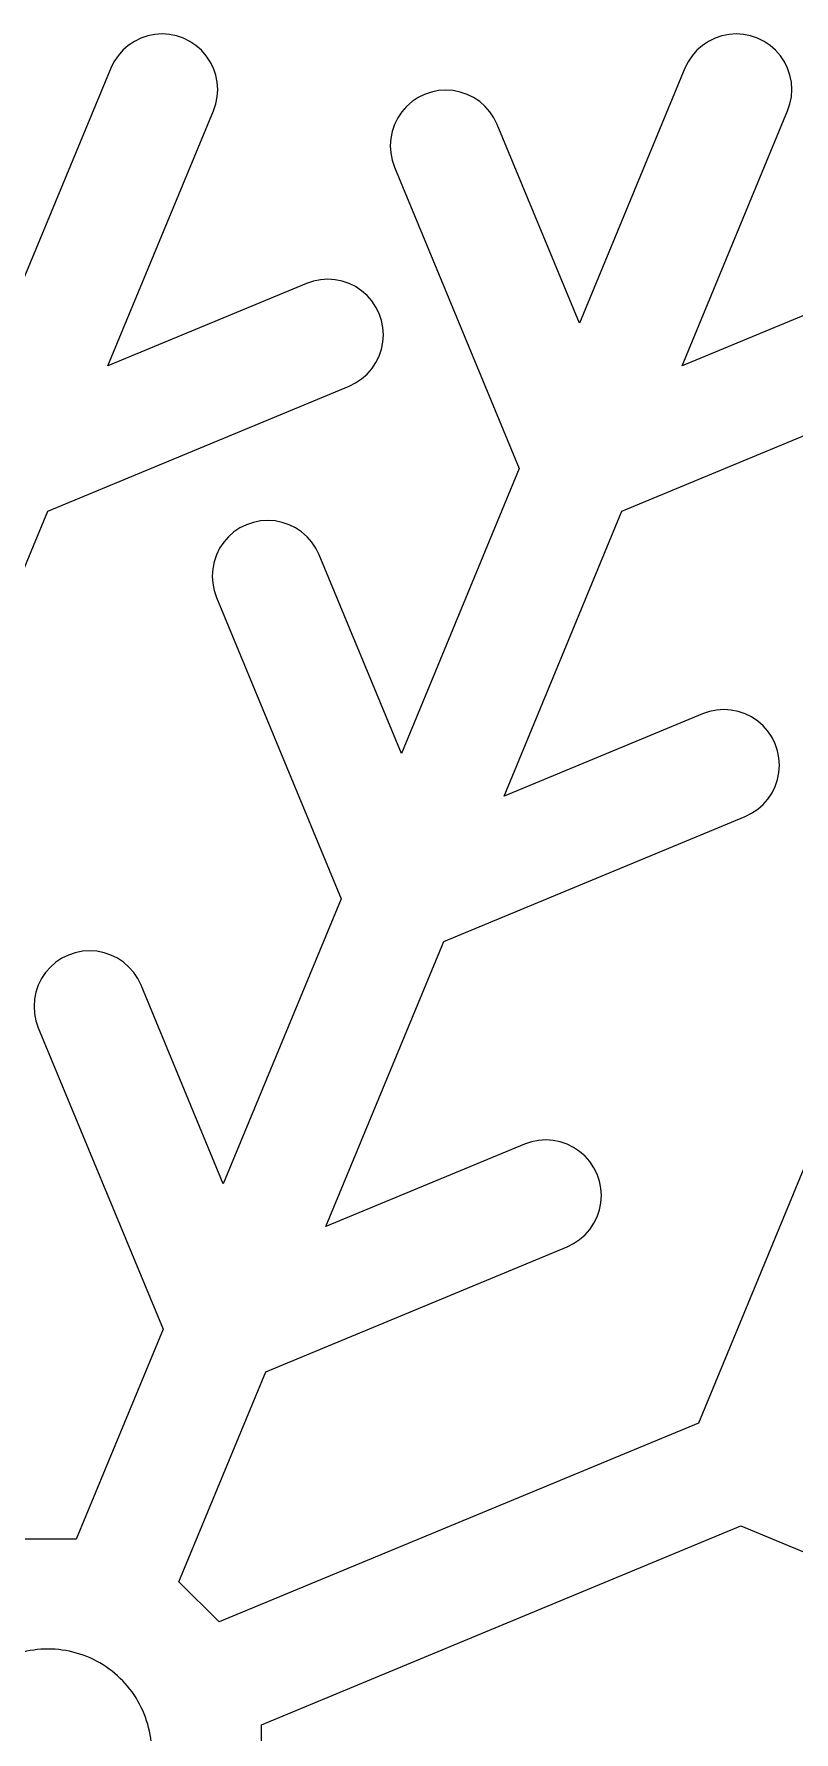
# Model space of a CAD drawing. Header units: centimetres. Extents: x -75 to 51, y -4 to 64.
# Drawn here: x -31.39 to -24.78, y 49.01 to 63.77 of the extents above; entities that cross this region are included whole.
import ezdxf

# ---------------------------------------------------------------- set-up
doc = ezdxf.new("R2010")
doc.units = ezdxf.units.CM
doc.header["$MEASUREMENT"] = 0
doc.layers.add('layer 1', color=7, linetype='Continuous')

msp = doc.modelspace()

# ---------------------------------------------------------------- linework, layer by layer
at = {"layer": 'layer 1', "color": 1, "lineweight": 20}
for points in [[(-30.33943, 63.76148), (-30.33943, 63.76148), (-30.40145, 63.74913), (-30.40145, 63.74913)], [(-30.27634, 63.76563), (-30.27634, 63.76563), (-30.33943, 63.76148), (-30.33943, 63.76148)], [(-30.21326, 63.76148), (-30.21326, 63.76148), (-30.27634, 63.76563), (-30.27634, 63.76563)], [(-30.15124, 63.74913), (-30.15124, 63.74913), (-30.21326, 63.76148), (-30.21326, 63.76148)], [(-25.34529, 63.76148), (-25.34529, 63.76148), (-25.40731, 63.74913), (-25.40731, 63.74913)], [(-25.28222, 63.76563), (-25.28222, 63.76563), (-25.34529, 63.76148), (-25.34529, 63.76148)], [(-25.21914, 63.76148), (-25.21914, 63.76148), (-25.28222, 63.76563), (-25.28222, 63.76563)], [(-25.15713, 63.74913), (-25.15713, 63.74913), (-25.21914, 63.76148), (-25.21914, 63.76148)], [(-30.61812, 63.62404), (-30.61812, 63.62404), (-30.65981, 63.57651), (-30.65981, 63.57651)], [(-30.57059, 63.66573), (-30.57059, 63.66573), (-30.61812, 63.62404), (-30.61812, 63.62404)], [(-30.51802, 63.70085), (-30.51802, 63.70085), (-30.57059, 63.66573), (-30.57059, 63.66573)], [(-30.46131, 63.72883), (-30.46131, 63.72883), (-30.51802, 63.70085), (-30.51802, 63.70085)], [(-30.40145, 63.74913), (-30.40145, 63.74913), (-30.46131, 63.72883), (-30.46131, 63.72883)], [(-30.09138, 63.72883), (-30.09138, 63.72883), (-30.15124, 63.74913), (-30.15124, 63.74913)], [(-30.03467, 63.70085), (-30.03467, 63.70085), (-30.09138, 63.72883), (-30.09138, 63.72883)], [(-29.9821, 63.66573), (-29.9821, 63.66573), (-30.03467, 63.70085), (-30.03467, 63.70085)], [(-29.93457, 63.62404), (-29.93457, 63.62404), (-29.9821, 63.66573), (-29.9821, 63.66573)], [(-29.89288, 63.57651), (-29.89288, 63.57651), (-29.93457, 63.62404), (-29.93457, 63.62404)], [(-25.624, 63.62404), (-25.624, 63.62404), (-25.66569, 63.57651), (-25.66569, 63.57651)], [(-25.57645, 63.66573), (-25.57645, 63.66573), (-25.624, 63.62404), (-25.624, 63.62404)], [(-25.52389, 63.70085), (-25.52389, 63.70085), (-25.57645, 63.66573), (-25.57645, 63.66573)], [(-25.46719, 63.72883), (-25.46719, 63.72883), (-25.52389, 63.70085), (-25.52389, 63.70085)], [(-25.40731, 63.74913), (-25.40731, 63.74913), (-25.46719, 63.72883), (-25.46719, 63.72883)], [(-25.09725, 63.72883), (-25.09725, 63.72883), (-25.15713, 63.74913), (-25.15713, 63.74913)], [(-25.04055, 63.70085), (-25.04055, 63.70085), (-25.09725, 63.72883), (-25.09725, 63.72883)], [(-24.98799, 63.66573), (-24.98799, 63.66573), (-25.04055, 63.70085), (-25.04055, 63.70085)], [(-24.94043, 63.62404), (-24.94043, 63.62404), (-24.98799, 63.66573), (-24.98799, 63.66573)], [(-24.89875, 63.57651), (-24.89875, 63.57651), (-24.94043, 63.62404), (-24.94043, 63.62404)], [(-30.72289, 63.46725), (-30.72289, 63.46725), (-31.64047, 61.25201), (-31.64047, 61.25201)], [(-30.69494, 63.52396), (-30.69494, 63.52396), (-30.72289, 63.46725), (-30.72289, 63.46725)], [(-30.65981, 63.57651), (-30.65981, 63.57651), (-30.69494, 63.52396), (-30.69494, 63.52396)], [(-29.85775, 63.52396), (-29.85775, 63.52396), (-29.89288, 63.57651), (-29.89288, 63.57651)], [(-29.82979, 63.46725), (-29.82979, 63.46725), (-29.85775, 63.52396), (-29.85775, 63.52396)], [(-29.80947, 63.40737), (-29.80947, 63.40737), (-29.82979, 63.46725), (-29.82979, 63.46725)], [(-25.72877, 63.46725), (-25.72877, 63.46725), (-26.64636, 61.252), (-26.64636, 61.252)], [(-25.70082, 63.52396), (-25.70082, 63.52396), (-25.72877, 63.46725), (-25.72877, 63.46725)], [(-25.66569, 63.57651), (-25.66569, 63.57651), (-25.70082, 63.52396), (-25.70082, 63.52396)], [(-24.86364, 63.52396), (-24.86364, 63.52396), (-24.89875, 63.57651), (-24.89875, 63.57651)], [(-24.83567, 63.46725), (-24.83567, 63.46725), (-24.86364, 63.52396), (-24.86364, 63.52396)], [(-24.81534, 63.40737), (-24.81534, 63.40737), (-24.83567, 63.46725), (-24.83567, 63.46725)], [(-29.79714, 63.34535), (-29.79714, 63.34535), (-29.80947, 63.40737), (-29.80947, 63.40737)], [(-29.793, 63.28225), (-29.793, 63.28225), (-29.79714, 63.34535), (-29.79714, 63.34535)], [(-24.80301, 63.34535), (-24.80301, 63.34535), (-24.81534, 63.40737), (-24.81534, 63.40737)], [(-24.79888, 63.28225), (-24.79888, 63.28225), (-24.80301, 63.34535), (-24.80301, 63.34535)], [(-29.80947, 63.15716), (-29.80947, 63.15716), (-29.79714, 63.21918), (-29.79714, 63.21918)], [(-29.79714, 63.21918), (-29.79714, 63.21918), (-29.793, 63.28225), (-29.793, 63.28225)], [(-28.10262, 63.17776), (-28.10262, 63.17776), (-28.15013, 63.13607), (-28.15013, 63.13607)], [(-28.05002, 63.21285), (-28.05002, 63.21285), (-28.10262, 63.17776), (-28.10262, 63.17776)], [(-27.99332, 63.24083), (-27.99332, 63.24083), (-28.05002, 63.21285), (-28.05002, 63.21285)], [(-27.93348, 63.26116), (-27.93348, 63.26116), (-27.99332, 63.24083), (-27.99332, 63.24083)], [(-27.87146, 63.27349), (-27.87146, 63.27349), (-27.93348, 63.26116), (-27.93348, 63.26116)], [(-27.80835, 63.27764), (-27.80835, 63.27764), (-27.87146, 63.27349), (-27.87146, 63.27349)], [(-27.74528, 63.27349), (-27.74528, 63.27349), (-27.80835, 63.27762), (-27.80835, 63.27762)], [(-27.68326, 63.26116), (-27.68326, 63.26116), (-27.74528, 63.27349), (-27.74528, 63.27349)], [(-27.62338, 63.24083), (-27.62338, 63.24083), (-27.68326, 63.26116), (-27.68326, 63.26116)], [(-27.56668, 63.21285), (-27.56668, 63.21285), (-27.62338, 63.24083), (-27.62338, 63.24083)], [(-27.51412, 63.17776), (-27.51412, 63.17776), (-27.56668, 63.21285), (-27.56668, 63.21285)], [(-27.46659, 63.13607), (-27.46659, 63.13607), (-27.51412, 63.17776), (-27.51412, 63.17776)], [(-24.81534, 63.15716), (-24.81534, 63.15716), (-24.80301, 63.21918), (-24.80301, 63.21918)], [(-24.80301, 63.21918), (-24.80301, 63.21918), (-24.79888, 63.28225), (-24.79888, 63.28225)], [(-30.74738, 60.88205), (-30.74738, 60.88205), (-29.82979, 63.09731), (-29.82979, 63.09731)], [(-29.82979, 63.09731), (-29.82979, 63.09731), (-29.80947, 63.15716), (-29.80947, 63.15716)], [(-28.22695, 63.03595), (-28.22695, 63.03595), (-28.25491, 62.97926), (-28.25491, 62.97926)], [(-28.19182, 63.08852), (-28.19182, 63.08852), (-28.22695, 63.03595), (-28.22695, 63.03595)], [(-28.15013, 63.13607), (-28.15013, 63.13607), (-28.19182, 63.08852), (-28.19182, 63.08852)], [(-27.42491, 63.08852), (-27.42491, 63.08852), (-27.46659, 63.13607), (-27.46659, 63.13607)], [(-27.38978, 63.03595), (-27.38978, 63.03595), (-27.42491, 63.08852), (-27.42491, 63.08852)], [(-27.36181, 62.97926), (-27.36181, 62.97926), (-27.38978, 63.03595), (-27.38978, 63.03595)], [(-25.75327, 60.88205), (-25.75327, 60.88205), (-24.83567, 63.09731), (-24.83567, 63.09731)], [(-24.83567, 63.09731), (-24.83567, 63.09731), (-24.81534, 63.15716), (-24.81534, 63.15716)], [(-28.27524, 62.91938), (-28.27524, 62.91938), (-28.28757, 62.8574), (-28.28757, 62.8574)], [(-28.25491, 62.97926), (-28.25491, 62.97926), (-28.27524, 62.91938), (-28.27524, 62.91938)], [(-26.64636, 61.252), (-26.64636, 61.252), (-27.36181, 62.97926), (-27.36181, 62.97926)], [(-28.28757, 62.8574), (-28.28757, 62.8574), (-28.29171, 62.79429), (-28.29171, 62.79429)], [(-28.29171, 62.79429), (-28.29171, 62.79429), (-28.28757, 62.73121), (-28.28757, 62.73121)], [(-28.28757, 62.73121), (-28.28757, 62.73121), (-28.27524, 62.66918), (-28.27524, 62.66918)], [(-28.27524, 62.66918), (-28.27524, 62.66918), (-28.25491, 62.60931), (-28.25491, 62.60931)], [(-28.25491, 62.60931), (-28.25491, 62.60931), (-27.16952, 59.98897), (-27.16952, 59.98897)], [(-29.02011, 61.59753), (-29.02011, 61.59753), (-30.74738, 60.88205), (-30.74738, 60.88205)], [(-28.96024, 61.61783), (-28.96024, 61.61783), (-29.02011, 61.59753), (-29.02011, 61.59753)], [(-28.89823, 61.63018), (-28.89823, 61.63018), (-28.96024, 61.61783), (-28.96024, 61.61783)], [(-28.83514, 61.6343), (-28.83514, 61.6343), (-28.89823, 61.63018), (-28.89823, 61.63018)], [(-28.77205, 61.63018), (-28.77205, 61.63018), (-28.83514, 61.6343), (-28.83514, 61.6343)], [(-28.71004, 61.61783), (-28.71004, 61.61783), (-28.77205, 61.63018), (-28.77205, 61.63018)], [(-28.65017, 61.59753), (-28.65017, 61.59753), (-28.71004, 61.61783), (-28.71004, 61.61783)], [(-28.59348, 61.56956), (-28.59348, 61.56956), (-28.65017, 61.59753), (-28.65017, 61.59753)], [(-28.5409, 61.53442), (-28.5409, 61.53442), (-28.59348, 61.56956), (-28.59348, 61.56956)], [(-24.02598, 61.59753), (-24.02598, 61.59753), (-25.75327, 60.88205), (-25.75327, 60.88205)], [(-28.49337, 61.49273), (-28.49337, 61.49273), (-28.5409, 61.53442), (-28.5409, 61.53442)], [(-28.45168, 61.44521), (-28.45168, 61.44521), (-28.49337, 61.49273), (-28.49337, 61.49273)], [(-28.41656, 61.39262), (-28.41656, 61.39262), (-28.45168, 61.44521), (-28.45168, 61.44521)], [(-28.38859, 61.33592), (-28.38859, 61.33592), (-28.41656, 61.39262), (-28.41656, 61.39262)], [(-28.36827, 61.27608), (-28.36827, 61.27608), (-28.38859, 61.33592), (-28.38859, 61.33592)], [(-28.35593, 61.21406), (-28.35593, 61.21406), (-28.36827, 61.27608), (-28.36827, 61.27608)], [(-28.3518, 61.15094), (-28.3518, 61.15094), (-28.35593, 61.21406), (-28.35593, 61.21406)], [(-28.35593, 61.08787), (-28.35593, 61.08787), (-28.3518, 61.15094), (-28.3518, 61.15094)], [(-28.41656, 60.90928), (-28.41656, 60.90928), (-28.38859, 60.96601), (-28.38859, 60.96601)], [(-28.38859, 60.96601), (-28.38859, 60.96601), (-28.36827, 61.02585), (-28.36827, 61.02585)], [(-28.36827, 61.02585), (-28.36827, 61.02585), (-28.35593, 61.08787), (-28.35593, 61.08787)], [(-28.5409, 60.76751), (-28.5409, 60.76751), (-28.49337, 60.8092), (-28.49337, 60.8092)], [(-28.49337, 60.8092), (-28.49337, 60.8092), (-28.45168, 60.85671), (-28.45168, 60.85671)], [(-28.45168, 60.85671), (-28.45168, 60.85671), (-28.41656, 60.90928), (-28.41656, 60.90928)], [(-31.27054, 59.61903), (-31.27054, 59.61903), (-28.65017, 60.7044), (-28.65017, 60.7044)], [(-28.65017, 60.7044), (-28.65017, 60.7044), (-28.59348, 60.73237), (-28.59348, 60.73237)], [(-28.59348, 60.73237), (-28.59348, 60.73237), (-28.5409, 60.76751), (-28.5409, 60.76751)], [(-26.27642, 59.61903), (-26.27642, 59.61903), (-23.65604, 60.7044), (-23.65604, 60.7044)], [(-27.16952, 59.98897), (-27.16952, 59.98897), (-28.19545, 57.51213), (-28.19545, 57.51213)], [(-33.24443, 54.85361), (-33.24443, 54.85361), (-31.27054, 59.61903), (-31.27054, 59.61903)], [(-29.59914, 59.47301), (-29.59914, 59.47301), (-29.65171, 59.43789), (-29.65171, 59.43789)], [(-29.54244, 59.50097), (-29.54244, 59.50097), (-29.59914, 59.47301), (-29.59914, 59.47301)], [(-29.48256, 59.5213), (-29.48256, 59.5213), (-29.54244, 59.50097), (-29.54244, 59.50097)], [(-29.42056, 59.53363), (-29.42056, 59.53363), (-29.48256, 59.5213), (-29.48256, 59.5213)], [(-29.35747, 59.53775), (-29.35747, 59.53775), (-29.42056, 59.53363), (-29.42056, 59.53363)], [(-29.29438, 59.53363), (-29.29438, 59.53363), (-29.35747, 59.53775), (-29.35747, 59.53775)], [(-29.23237, 59.5213), (-29.23237, 59.5213), (-29.29438, 59.53363), (-29.29438, 59.53363)], [(-29.1725, 59.50097), (-29.1725, 59.50097), (-29.23237, 59.5213), (-29.23237, 59.5213)], [(-29.11579, 59.47301), (-29.11579, 59.47301), (-29.1725, 59.50097), (-29.1725, 59.50097)], [(-29.06323, 59.43789), (-29.06323, 59.43789), (-29.11579, 59.47301), (-29.11579, 59.47301)], [(-27.30235, 57.14218), (-27.30235, 57.14218), (-26.27642, 59.61903), (-26.27642, 59.61903)], [(-29.74092, 59.34865), (-29.74092, 59.34865), (-29.77606, 59.29608), (-29.77606, 59.29608)], [(-29.69924, 59.3962), (-29.69924, 59.3962), (-29.74092, 59.34865), (-29.74092, 59.34865)], [(-29.65171, 59.43789), (-29.65171, 59.43789), (-29.69924, 59.3962), (-29.69924, 59.3962)], [(-29.01569, 59.3962), (-29.01569, 59.3962), (-29.06323, 59.43789), (-29.06323, 59.43789)], [(-28.97401, 59.34865), (-28.97401, 59.34865), (-29.01569, 59.3962), (-29.01569, 59.3962)], [(-28.93889, 59.29608), (-28.93889, 59.29608), (-28.97401, 59.34865), (-28.97401, 59.34865)], [(-29.82434, 59.17952), (-29.82434, 59.17952), (-29.83667, 59.11754), (-29.83667, 59.11754)], [(-29.80401, 59.23939), (-29.80401, 59.23939), (-29.82434, 59.17952), (-29.82434, 59.17952)], [(-29.77606, 59.29608), (-29.77606, 59.29608), (-29.80401, 59.23939), (-29.80401, 59.23939)], [(-28.91092, 59.23939), (-28.91092, 59.23939), (-28.93889, 59.29608), (-28.93889, 59.29608)], [(-28.19545, 57.51213), (-28.19545, 57.51213), (-28.91092, 59.23939), (-28.91092, 59.23939)], [(-29.83667, 59.11754), (-29.83667, 59.11754), (-29.84081, 59.05441), (-29.84081, 59.05441)], [(-29.84081, 59.05441), (-29.84081, 59.05441), (-29.83667, 58.99134), (-29.83667, 58.99134)], [(-29.83667, 58.99134), (-29.83667, 58.99134), (-29.82434, 58.92931), (-29.82434, 58.92931)], [(-29.82434, 58.92931), (-29.82434, 58.92931), (-29.80401, 58.86944), (-29.80401, 58.86944)], [(-29.80401, 58.86944), (-29.80401, 58.86944), (-28.71863, 56.2491), (-28.71863, 56.2491)], [(-25.5751, 57.85765), (-25.5751, 57.85765), (-27.30235, 57.14218), (-27.30235, 57.14218)], [(-25.51523, 57.87795), (-25.51523, 57.87795), (-25.5751, 57.85765), (-25.5751, 57.85765)], [(-25.4532, 57.89031), (-25.4532, 57.89031), (-25.51523, 57.87795), (-25.51523, 57.87795)], [(-25.39012, 57.89446), (-25.39012, 57.89446), (-25.4532, 57.89031), (-25.4532, 57.89031)], [(-25.32702, 57.89031), (-25.32702, 57.89031), (-25.39012, 57.89446), (-25.39012, 57.89446)], [(-25.26503, 57.87795), (-25.26503, 57.87795), (-25.32702, 57.89031), (-25.32702, 57.89031)], [(-25.20516, 57.85765), (-25.20516, 57.85765), (-25.26503, 57.87795), (-25.26503, 57.87795)], [(-25.14845, 57.82968), (-25.14845, 57.82968), (-25.20516, 57.85765), (-25.20516, 57.85765)], [(-25.09589, 57.79456), (-25.09589, 57.79456), (-25.14845, 57.82968), (-25.14845, 57.82968)], [(-25.04834, 57.75287), (-25.04834, 57.75287), (-25.09589, 57.79456), (-25.09589, 57.79456)], [(-25.00666, 57.70534), (-25.00666, 57.70534), (-25.04834, 57.75287), (-25.04834, 57.75287)], [(-24.97155, 57.65279), (-24.97155, 57.65279), (-25.00666, 57.70534), (-25.00666, 57.70534)], [(-24.94358, 57.59606), (-24.94358, 57.59606), (-24.97155, 57.65279), (-24.97155, 57.65279)], [(-24.92324, 57.53621), (-24.92324, 57.53621), (-24.94358, 57.59606), (-24.94358, 57.59606)], [(-24.91092, 57.47418), (-24.91092, 57.47418), (-24.92324, 57.53621), (-24.92324, 57.53621)], [(-24.90678, 57.4111), (-24.90678, 57.4111), (-24.91092, 57.47418), (-24.91092, 57.47418)], [(-24.91092, 57.34801), (-24.91092, 57.34801), (-24.90678, 57.4111), (-24.90678, 57.4111)], [(-24.94358, 57.22613), (-24.94358, 57.22613), (-24.92324, 57.28598), (-24.92324, 57.28598)], [(-24.92324, 57.28598), (-24.92324, 57.28598), (-24.91092, 57.34801), (-24.91092, 57.34801)], [(-25.04834, 57.06934), (-25.04834, 57.06934), (-25.00666, 57.11685), (-25.00666, 57.11685)], [(-25.00666, 57.11685), (-25.00666, 57.11685), (-24.97155, 57.16942), (-24.97155, 57.16942)], [(-24.97155, 57.16942), (-24.97155, 57.16942), (-24.94358, 57.22613), (-24.94358, 57.22613)], [(-27.82551, 55.87916), (-27.82551, 55.87916), (-25.20516, 56.96453), (-25.20516, 56.96453)], [(-25.20516, 56.96453), (-25.20516, 56.96453), (-25.14845, 56.9925), (-25.14845, 56.9925)], [(-25.14845, 56.9925), (-25.14845, 56.9925), (-25.09589, 57.02765), (-25.09589, 57.02765)], [(-25.09589, 57.02765), (-25.09589, 57.02765), (-25.04834, 57.06934), (-25.04834, 57.06934)], [(-23.63816, 56.45756), (-23.63816, 56.45756), (-25.61204, 51.69218), (-25.61204, 51.69218)], [(-28.71863, 56.2491), (-28.71863, 56.2491), (-29.74457, 53.77225), (-29.74457, 53.77225)], [(-30.96966, 55.79375), (-30.96966, 55.79375), (-31.03166, 55.78143), (-31.03166, 55.78143)], [(-30.90657, 55.7979), (-30.90657, 55.7979), (-30.96966, 55.79375), (-30.96966, 55.79375)], [(-30.84348, 55.79375), (-30.84348, 55.79375), (-30.90657, 55.79788), (-30.90657, 55.79788)], [(-30.78147, 55.78143), (-30.78147, 55.78143), (-30.84348, 55.79375), (-30.84348, 55.79375)], [(-28.85146, 53.40231), (-28.85146, 53.40231), (-27.82551, 55.87916), (-27.82551, 55.87916)], [(-31.24835, 55.65633), (-31.24835, 55.65633), (-31.29003, 55.60881), (-31.29003, 55.60881)], [(-31.20081, 55.69802), (-31.20081, 55.69802), (-31.24835, 55.65633), (-31.24835, 55.65633)], [(-31.14824, 55.73314), (-31.14824, 55.73314), (-31.20081, 55.69802), (-31.20081, 55.69802)], [(-31.09153, 55.7611), (-31.09153, 55.7611), (-31.14824, 55.73314), (-31.14824, 55.73314)], [(-31.03166, 55.78143), (-31.03166, 55.78143), (-31.09153, 55.7611), (-31.09153, 55.7611)], [(-30.7216, 55.7611), (-30.7216, 55.7611), (-30.78147, 55.78143), (-30.78147, 55.78143)], [(-30.6649, 55.73314), (-30.6649, 55.73314), (-30.7216, 55.7611), (-30.7216, 55.7611)], [(-30.61233, 55.69802), (-30.61233, 55.69802), (-30.6649, 55.73314), (-30.6649, 55.73314)], [(-30.5648, 55.65633), (-30.5648, 55.65633), (-30.61233, 55.69802), (-30.61233, 55.69802)], [(-30.52311, 55.60881), (-30.52311, 55.60881), (-30.5648, 55.65633), (-30.5648, 55.65633)], [(-31.35312, 55.49952), (-31.35312, 55.49952), (-31.37344, 55.43967), (-31.37344, 55.43967)], [(-31.32516, 55.55621), (-31.32516, 55.55621), (-31.35312, 55.49952), (-31.35312, 55.49952)], [(-31.29003, 55.60881), (-31.29003, 55.60881), (-31.32516, 55.55621), (-31.32516, 55.55621)], [(-30.48799, 55.55621), (-30.48799, 55.55621), (-30.52311, 55.60881), (-30.52311, 55.60881)], [(-30.46002, 55.49952), (-30.46002, 55.49952), (-30.48799, 55.55621), (-30.48799, 55.55621)], [(-29.74457, 53.77225), (-29.74457, 53.77225), (-30.46002, 55.49952), (-30.46002, 55.49952)], [(-31.38578, 55.37766), (-31.38578, 55.37766), (-31.38991, 55.31454), (-31.38991, 55.31454)], [(-31.37344, 55.43967), (-31.37344, 55.43967), (-31.38578, 55.37766), (-31.38578, 55.37766)], [(-31.38991, 55.31454), (-31.38991, 55.31454), (-31.38578, 55.25147), (-31.38578, 55.25147)], [(-31.38578, 55.25147), (-31.38578, 55.25147), (-31.37344, 55.18946), (-31.37344, 55.18946)], [(-31.37344, 55.18946), (-31.37344, 55.18946), (-31.35312, 55.12957), (-31.35312, 55.12957)], [(-31.35312, 55.12957), (-31.35312, 55.12957), (-30.26773, 52.50923), (-30.26773, 52.50923)], [(-27.12418, 54.11779), (-27.12418, 54.11779), (-28.85146, 53.40231), (-28.85146, 53.40231)], [(-27.06434, 54.13808), (-27.06434, 54.13808), (-27.12418, 54.11779), (-27.12418, 54.11779)], [(-27.00232, 54.15044), (-27.00232, 54.15044), (-27.06434, 54.13808), (-27.06434, 54.13808)], [(-26.93924, 54.15459), (-26.93924, 54.15459), (-27.00232, 54.15046), (-27.00232, 54.15046)], [(-26.87613, 54.15044), (-26.87613, 54.15044), (-26.93924, 54.15459), (-26.93924, 54.15459)], [(-26.81411, 54.13808), (-26.81411, 54.13808), (-26.87613, 54.15044), (-26.87613, 54.15044)], [(-26.75427, 54.11779), (-26.75427, 54.11779), (-26.81411, 54.13808), (-26.81411, 54.13808)], [(-26.69757, 54.08981), (-26.69757, 54.08981), (-26.75427, 54.11779), (-26.75427, 54.11779)], [(-26.64497, 54.05469), (-26.64497, 54.05469), (-26.69757, 54.08981), (-26.69757, 54.08981)], [(-26.59745, 54.013), (-26.59745, 54.013), (-26.64497, 54.05469), (-26.64497, 54.05469)], [(-26.55576, 53.96547), (-26.55576, 53.96547), (-26.59745, 54.013), (-26.59745, 54.013)], [(-26.52064, 53.91292), (-26.52064, 53.91292), (-26.55576, 53.96547), (-26.55576, 53.96547)], [(-26.49266, 53.85621), (-26.49266, 53.85621), (-26.52064, 53.91292), (-26.52064, 53.91292)], [(-26.47236, 53.79633), (-26.47236, 53.79633), (-26.49266, 53.85621), (-26.49266, 53.85621)], [(-26.46, 53.73431), (-26.46, 53.73431), (-26.47236, 53.79633), (-26.47236, 53.79633)], [(-26.45587, 53.67123), (-26.45587, 53.67123), (-26.46, 53.73431), (-26.46, 53.73431)], [(-26.47236, 53.54615), (-26.47236, 53.54615), (-26.46, 53.60814), (-26.46, 53.60814)], [(-26.46, 53.60814), (-26.46, 53.60814), (-26.45587, 53.67123), (-26.45587, 53.67123)], [(-26.55576, 53.37698), (-26.55576, 53.37698), (-26.52064, 53.42957), (-26.52064, 53.42957)], [(-26.52064, 53.42957), (-26.52064, 53.42957), (-26.49266, 53.48628), (-26.49266, 53.48628)], [(-26.49266, 53.48628), (-26.49266, 53.48628), (-26.47236, 53.54615), (-26.47236, 53.54615)], [(-26.69757, 53.25264), (-26.69757, 53.25264), (-26.64497, 53.28776), (-26.64497, 53.28776)], [(-26.64497, 53.28776), (-26.64497, 53.28776), (-26.59745, 53.32946), (-26.59745, 53.32946)], [(-26.59745, 53.32946), (-26.59745, 53.32946), (-26.55576, 53.37698), (-26.55576, 53.37698)], [(-29.37463, 52.13929), (-29.37463, 52.13929), (-26.75427, 53.2247), (-26.75427, 53.2247)], [(-26.75427, 53.2247), (-26.75427, 53.2247), (-26.69757, 53.25264), (-26.69757, 53.25264)], [(-30.26773, 52.50923), (-30.26773, 52.50923), (-31.02347, 50.68471), (-31.02347, 50.68471)], [(-30.13036, 50.31477), (-30.13036, 50.31477), (-29.37463, 52.13929), (-29.37463, 52.13929)], [(-25.61204, 51.69218), (-25.61204, 51.69218), (-29.78095, 49.96536), (-29.78095, 49.96536)], [(-29.41101, 49.07226), (-29.41101, 49.07226), (-25.2421, 50.79908), (-25.2421, 50.79908)], [(-25.2421, 50.79908), (-25.2421, 50.79908), (-20.4767, 48.82519), (-20.4767, 48.82519)], [(-31.02347, 50.68471), (-31.02347, 50.68471), (-31.51762, 50.68471), (-31.51762, 50.68471)], [(-29.78095, 49.96536), (-29.78095, 49.96536), (-30.13036, 50.31477), (-30.13036, 50.31477)], [(-29.41101, 48.5781), (-29.41101, 48.5781), (-29.41101, 49.07226), (-29.41101, 49.07226)]]:
    msp.add_open_spline(points, degree=3, dxfattribs=at)
for points in [[(-30.81771, 49.60845), (-30.81771, 49.60845), (-30.84587, 49.62403), (-30.84587, 49.62403), (-30.84587, 49.62403), (-30.84587, 49.62403), (-30.87443, 49.63854), (-30.87443, 49.63854), (-30.87443, 49.63854), (-30.87443, 49.63854), (-30.90335, 49.65198), (-30.90335, 49.65198), (-30.90335, 49.65198), (-30.90335, 49.65198), (-30.93261, 49.66434), (-30.93261, 49.66434), (-30.93261, 49.66434), (-30.93261, 49.66434), (-30.96221, 49.67564), (-30.96221, 49.67564), (-30.96221, 49.67564), (-30.96221, 49.67564), (-30.99208, 49.68586), (-30.99208, 49.68586), (-30.99208, 49.68586), (-30.99208, 49.68586), (-31.02223, 49.69501), (-31.02223, 49.69501), (-31.02223, 49.69501), (-31.02223, 49.69501), (-31.05259, 49.70305), (-31.05259, 49.70305), (-31.05259, 49.70305), (-31.05259, 49.70305), (-31.08317, 49.71002), (-31.08317, 49.71002), (-31.08317, 49.71002), (-31.08317, 49.71002), (-31.11391, 49.71593), (-31.11391, 49.71593), (-31.11391, 49.71593), (-31.11391, 49.71593), (-31.1448, 49.72077), (-31.1448, 49.72077), (-31.1448, 49.72077), (-31.1448, 49.72077), (-31.1758, 49.72454), (-31.1758, 49.72454), (-31.1758, 49.72454), (-31.1758, 49.72454), (-31.20688, 49.7273), (-31.20688, 49.7273), (-31.20688, 49.7273), (-31.20688, 49.7273), (-31.23803, 49.72883), (-31.23803, 49.72883), (-31.23803, 49.72883), (-31.23803, 49.72883), (-31.2692, 49.72941), (-31.2692, 49.72941), (-31.2692, 49.72941), (-31.2692, 49.72941), (-31.30037, 49.72883), (-31.30037, 49.72883), (-31.30037, 49.72883), (-31.30037, 49.72883), (-31.33151, 49.7273), (-31.33151, 49.7273), (-31.33151, 49.7273), (-31.33151, 49.7273), (-31.3626, 49.72454), (-31.3626, 49.72454), (-31.3626, 49.72454), (-31.3626, 49.72454), (-31.3936, 49.72077), (-31.3936, 49.72077), (-31.3936, 49.72077), (-31.3936, 49.72077), (-31.42448, 49.71593), (-31.42448, 49.71593), (-31.42448, 49.71593), (-31.42448, 49.71593), (-31.45522, 49.71002), (-31.45522, 49.71002), (-31.45522, 49.71002), (-31.45522, 49.71002), (-31.4858, 49.70305), (-31.4858, 49.70305), (-31.4858, 49.70305), (-31.4858, 49.70305), (-31.51616, 49.69501), (-31.51616, 49.69501), (-31.51616, 49.69501), (-31.51616, 49.69501), (-31.54631, 49.68586), (-31.54631, 49.68586), (-31.54631, 49.68586), (-31.54631, 49.68586), (-31.57618, 49.67564), (-31.57618, 49.67564), (-31.57618, 49.67564), (-31.57618, 49.67564), (-31.60578, 49.66434), (-31.60578, 49.66434), (-31.60578, 49.66434), (-31.60578, 49.66434), (-31.63504, 49.65198), (-31.63504, 49.65198), (-31.63504, 49.65198), (-31.63504, 49.65198), (-31.66396, 49.63854), (-31.66396, 49.63854), (-31.66396, 49.63854), (-31.66396, 49.63854), (-31.69251, 49.62403), (-31.69251, 49.62403), (-31.69251, 49.62403), (-31.69251, 49.62403), (-31.72067, 49.60845), (-31.72067, 49.60845)], [(-30.36625, 48.8265), (-30.36625, 48.8265), (-30.36683, 48.85867), (-30.36683, 48.85867), (-30.36683, 48.85867), (-30.36683, 48.85867), (-30.36867, 48.89065), (-30.36867, 48.89065), (-30.36867, 48.89065), (-30.36867, 48.89065), (-30.37143, 48.92242), (-30.37143, 48.92242), (-30.37143, 48.92242), (-30.37143, 48.92242), (-30.37535, 48.95395), (-30.37535, 48.95395), (-30.37535, 48.95395), (-30.37535, 48.95395), (-30.38037, 48.98522), (-30.38037, 48.98522), (-30.38037, 48.98522), (-30.38037, 48.98522), (-30.38646, 49.0162), (-30.38646, 49.0162), (-30.38646, 49.0162), (-30.38646, 49.0162), (-30.39362, 49.04687), (-30.39362, 49.04687), (-30.39362, 49.04687), (-30.39362, 49.04687), (-30.40182, 49.0772), (-30.40182, 49.0772), (-30.40182, 49.0772), (-30.40182, 49.0772), (-30.41106, 49.10717), (-30.41106, 49.10717), (-30.41106, 49.10717), (-30.41106, 49.10717), (-30.42132, 49.13673), (-30.42132, 49.13673), (-30.42132, 49.13673), (-30.42132, 49.13673), (-30.43258, 49.1659), (-30.43258, 49.1659), (-30.43258, 49.1659), (-30.43258, 49.1659), (-30.44482, 49.19464), (-30.44482, 49.19464), (-30.44482, 49.19464), (-30.44482, 49.19464), (-30.45804, 49.22292), (-30.45804, 49.22292), (-30.45804, 49.22292), (-30.45804, 49.22292), (-30.47222, 49.25071), (-30.47222, 49.25071), (-30.47222, 49.25071), (-30.47222, 49.25071), (-30.48734, 49.27798), (-30.48734, 49.27798), (-30.48734, 49.27798), (-30.48734, 49.27798), (-30.50338, 49.3047), (-30.50338, 49.3047), (-30.50338, 49.3047), (-30.50338, 49.3047), (-30.52034, 49.33087), (-30.52034, 49.33087), (-30.52034, 49.33087), (-30.52034, 49.33087), (-30.53821, 49.35646), (-30.53821, 49.35646), (-30.53821, 49.35646), (-30.53821, 49.35646), (-30.55697, 49.38143), (-30.55697, 49.38143), (-30.55697, 49.38143), (-30.55697, 49.38143), (-30.57659, 49.40576), (-30.57659, 49.40576), (-30.57659, 49.40576), (-30.57659, 49.40576), (-30.5971, 49.42942), (-30.5971, 49.42942), (-30.5971, 49.42942), (-30.5971, 49.42942), (-30.61843, 49.45241), (-30.61843, 49.45241), (-30.61843, 49.45241), (-30.61843, 49.45241), (-30.64059, 49.47469), (-30.64059, 49.47469), (-30.64059, 49.47469), (-30.64059, 49.47469), (-30.66358, 49.49621), (-30.66358, 49.49621), (-30.66358, 49.49621), (-30.66358, 49.49621), (-30.68736, 49.51699), (-30.68736, 49.51699), (-30.68736, 49.51699), (-30.68736, 49.51699), (-30.71194, 49.53698), (-30.71194, 49.53698), (-30.71194, 49.53698), (-30.71194, 49.53698), (-30.73728, 49.55614), (-30.73728, 49.55614), (-30.73728, 49.55614), (-30.73728, 49.55614), (-30.76339, 49.57447), (-30.76339, 49.57447), (-30.76339, 49.57447), (-30.76339, 49.57447), (-30.79023, 49.59195), (-30.79023, 49.59195), (-30.79023, 49.59195), (-30.79023, 49.59195), (-30.81781, 49.60854), (-30.81781, 49.60854)]]:
    msp.add_open_spline(points, degree=3, knots=[0, 0, 0, 0, 0.03225806, 0.03225806, 0.03225806, 0.03225806, 0.06451613, 0.06451613, 0.06451613, 0.06451613, 0.09677419, 0.09677419, 0.09677419, 0.09677419, 0.12903226, 0.12903226, 0.12903226, 0.12903226, 0.16129032, 0.16129032, 0.16129032, 0.16129032, 0.19354839, 0.19354839, 0.19354839, 0.19354839, 0.22580645, 0.22580645, 0.22580645, 0.22580645, 0.25806452, 0.25806452, 0.25806452, 0.25806452, 0.29032258, 0.29032258, 0.29032258, 0.29032258, 0.32258065, 0.32258065, 0.32258065, 0.32258065, 0.35483871, 0.35483871, 0.35483871, 0.35483871, 0.38709677, 0.38709677, 0.38709677, 0.38709677, 0.41935484, 0.41935484, 0.41935484, 0.41935484, 0.4516129, 0.4516129, 0.4516129, 0.4516129, 0.48387097, 0.48387097, 0.48387097, 0.48387097, 0.51612903, 0.51612903, 0.51612903, 0.51612903, 0.5483871, 0.5483871, 0.5483871, 0.5483871, 0.58064516, 0.58064516, 0.58064516, 0.58064516, 0.61290323, 0.61290323, 0.61290323, 0.61290323, 0.64516129, 0.64516129, 0.64516129, 0.64516129, 0.67741935, 0.67741935, 0.67741935, 0.67741935, 0.70967742, 0.70967742, 0.70967742, 0.70967742, 0.74193548, 0.74193548, 0.74193548, 0.74193548, 0.77419355, 0.77419355, 0.77419355, 0.77419355, 0.80645161, 0.80645161, 0.80645161, 0.80645161, 0.83870968, 0.83870968, 0.83870968, 0.83870968, 0.87096774, 0.87096774, 0.87096774, 0.87096774, 0.90322581, 0.90322581, 0.90322581, 0.90322581, 0.93548387, 0.93548387, 0.93548387, 0.93548387, 1, 1, 1, 1], dxfattribs=at)

doc.saveas('drawing.dxf')
